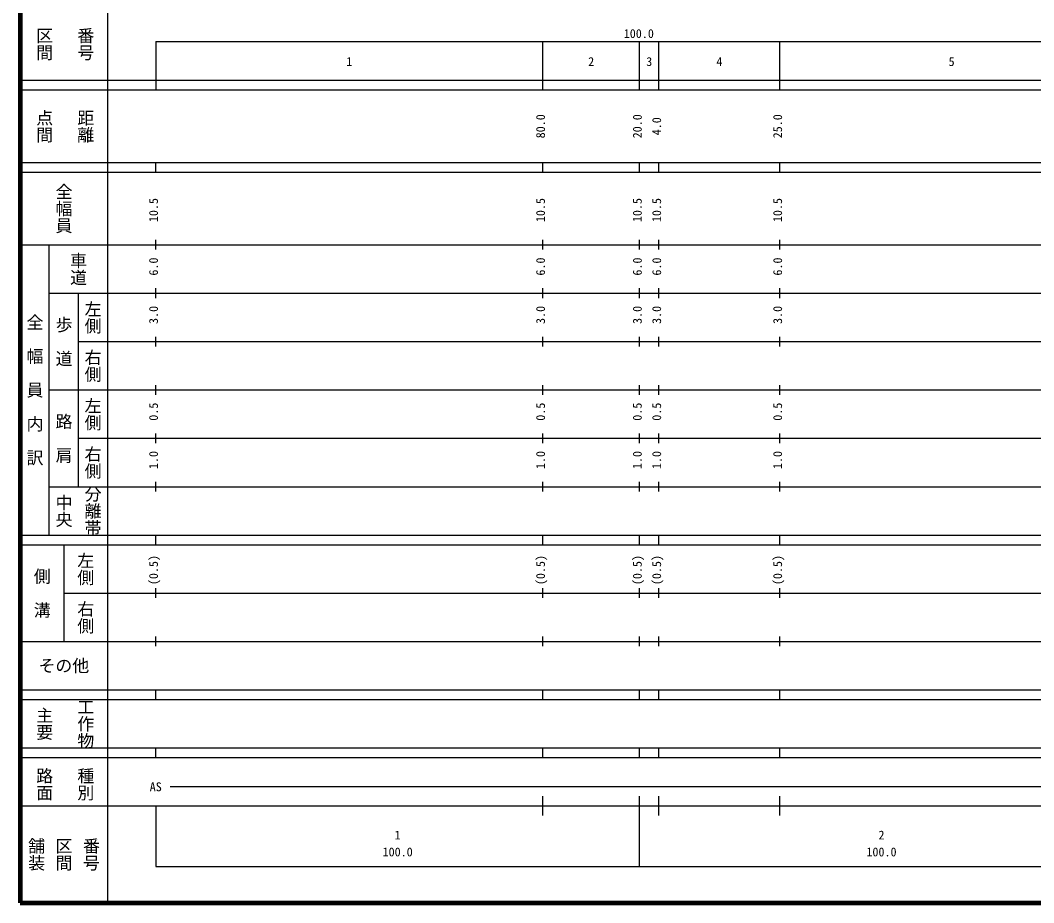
# Model space of a CAD drawing. Units: millimetres on the paper, enlarged 1000 times. Extents: x 40000 to 680000, y 20000 to 380000.
# Drawn here: x 40000 to 249470, y 20000 to 202409 of the extents above; entities that cross this region are included whole.
import ezdxf
from ezdxf.enums import TextEntityAlignment as Align

# ---------------------------------------------------------------- set-up
doc = ezdxf.new("R2010")
doc.units = ezdxf.units.MM
doc.header["$LTSCALE"] = 1000
doc.layers.add('M-TTL', color=2, linetype='Continuous', lineweight=140)
doc.layers.add('M-TTL-BAND', color=7, linetype='Continuous', lineweight=25)
doc.styles.add('@ＭＳ ゴシック', font='')
doc.styles.add('ＭＳ ゴシック', font='')
doc.styles.get('@ＭＳ ゴシック').set_extended_font_data('@MS Gothic')
doc.styles.get('ＭＳ ゴシック').set_extended_font_data('MS Gothic')

msp = doc.modelspace()

# ---------------------------------------------------------------- linework, layer by layer
at = {"layer": 'M-TTL'}
for p, q in [((40000, 380000), (40000, 20000)), ((40000, 20000), (680000, 20000))]:
    msp.add_line(p, q, dxfattribs=at)
at = {"layer": 'M-TTL-BAND'}
for p, q in [((58000, 370000), (58000, 20000)), ((68000, 198000), (579000, 198000)), ((68000, 198000), (68000, 188000)), ((148000, 188000), (148000, 198000)), ((168000, 188000), (168000, 198000)), ((172000, 188000), (172000, 198000)), ((197000, 188000), (197000, 198000)), ((40000, 190000), (579000, 190000)), ((40000, 188000), (579000, 188000)), ((40000, 173000), (579000, 173000)), ((68000, 171000), (68000, 173000)), ((148000, 171000), (148000, 173000)), ((168000, 171000), (168000, 173000)), ((172000, 171000), (172000, 173000)), ((197000, 171000), (197000, 173000)), ((40000, 171000), (579000, 171000)), ((40000, 156000), (579000, 156000)), ((46000, 96000), (46000, 156000)), ((68000, 155000), (68000, 157000)), ((148000, 155000), (148000, 157000)), ((168000, 155000), (168000, 157000)), ((172000, 155000), (172000, 157000)), ((197000, 155000), (197000, 157000)), ((68000, 145000), (68000, 147000)), ((148000, 145000), (148000, 147000)), ((168000, 145000), (168000, 147000)), ((172000, 145000), (172000, 147000)), ((197000, 145000), (197000, 147000)), ((46000, 146000), (579000, 146000)), ((52000, 146000), (52000, 106000)), ((68000, 135000), (68000, 137000)), ((148000, 135000), (148000, 137000)), ((168000, 135000), (168000, 137000)), ((172000, 135000), (172000, 137000)), ((197000, 135000), (197000, 137000)), ((52000, 136000), (579000, 136000)), ((46000, 126000), (579000, 126000)), ((68000, 125000), (68000, 127000)), ((148000, 125000), (148000, 127000)), ((168000, 125000), (168000, 127000)), ((172000, 125000), (172000, 127000)), ((197000, 125000), (197000, 127000)), ((52000, 116000), (579000, 116000)), ((68000, 115000), (68000, 117000)), ((148000, 115000), (148000, 117000)), ((168000, 115000), (168000, 117000)), ((172000, 115000), (172000, 117000)), ((197000, 115000), (197000, 117000)), ((68000, 105000), (68000, 107000)), ((148000, 105000), (148000, 107000)), ((168000, 105000), (168000, 107000)), ((172000, 105000), (172000, 107000)), ((197000, 105000), (197000, 107000)), ((46000, 106000), (579000, 106000)), ((40000, 96000), (579000, 96000)), ((68000, 94000), (68000, 96000)), ((148000, 94000), (148000, 96000)), ((168000, 94000), (168000, 96000)), ((172000, 94000), (172000, 96000)), ((197000, 94000), (197000, 96000)), ((40000, 94000), (579000, 94000)), ((49000, 94000), (49000, 74000)), ((49000, 84000), (579000, 84000)), ((68000, 83000), (68000, 85000)), ((148000, 83000), (148000, 85000)), ((168000, 83000), (168000, 85000)), ((172000, 83000), (172000, 85000)), ((197000, 83000), (197000, 85000)), ((40000, 74000), (579000, 74000)), ((68000, 73000), (68000, 75000)), ((148000, 73000), (148000, 75000)), ((168000, 73000), (168000, 75000)), ((172000, 73000), (172000, 75000)), ((197000, 73000), (197000, 75000)), ((40000, 64000), (579000, 64000)), ((68000, 62000), (68000, 64000)), ((148000, 62000), (148000, 64000)), ((168000, 62000), (168000, 64000)), ((172000, 62000), (172000, 64000)), ((197000, 62000), (197000, 64000)), ((40000, 62000), (579000, 62000)), ((40000, 52000), (579000, 52000)), ((68000, 50000), (68000, 52000)), ((148000, 50000), (148000, 52000)), ((168000, 50000), (168000, 52000)), ((172000, 50000), (172000, 52000)), ((197000, 50000), (197000, 52000)), ((40000, 50000), (579000, 50000)), ((71000, 44000), (546000, 44000)), ((148000, 38000), (148000, 42000)), ((168000, 27500), (168000, 42000)), ((172000, 38000), (172000, 42000)), ((197000, 38000), (197000, 42000)), ((40000, 40000), (579000, 40000)), ((68000, 40000), (68000, 27500)), ((68000, 27500), (579000, 27500))]:
    msp.add_line(p, q, dxfattribs=at)

# ---------------------------------------------------------------- texts
at = {"layer": 'M-TTL-BAND', "style": '@ＭＳ ゴシック'}
for s, p in [('区間', (45000, 197500)), ('番号', (53500, 197500)), ('点間', (45000, 180500)), ('距離', (53500, 180500)), ('全幅員', (49000, 163500)), ('車道', (52000, 151000)), ('左側', (55000, 141000)), ('全\u3000幅\u3000員\u3000内\u3000訳', (43000, 126000)), ('歩\u3000道', (49000, 136000)), ('右側', (55000, 131000)), ('左側', (55000, 121000)), ('路\u3000肩', (49000, 116000)), ('右側', (55000, 111000)), ('分離帯', (55000, 101000)), ('中央', (49000, 101000)), ('左側', (53500, 89000)), ('側\u3000溝', (44500, 84000)), ('右側', (53500, 79000)), ('工作物', (53500, 57000)), ('主要', (45000, 57000)), ('路面', (45000, 44500)), ('種別', (53500, 44500)), ('舗装', (43333, 30000)), ('区間', (49000, 30000)), ('番号', (54667, 30000))]:
    msp.add_text(s, height=2566, rotation=270, dxfattribs=at).set_placement(p, align=Align.MIDDLE_CENTER)
at = {"layer": 'M-TTL-BAND', "style": 'ＭＳ ゴシック'}
for s, p in [('100.0', (167844, 198195)), ('1', (108000, 192405)), ('2', (158000, 192405)), ('3', (170000, 192405)), ('4', (184500, 192405)), ('5', (232500, 192405)), ('AS', (68000, 42500)), ('1', (118000, 32523)), ('2', (218000, 32523)), ('100.0', (118000, 29033)), ('100.0', (218000, 29033))]:
    msp.add_text(s, height=1833, dxfattribs=at).set_placement(p, align=Align.BOTTOM_CENTER)
for s, p in [('80.0', (149000, 180500)), ('20.0', (169000, 180500)), ('25.0', (198000, 180500)), ('4.0', (173000, 180500)), ('10.5', (69000, 163174)), ('10.5', (149000, 163174)), ('10.5', (169000, 163174)), ('10.5', (173000, 163174)), ('10.5', (198000, 163174)), ('6.0', (69000, 151500)), ('6.0', (149000, 151500)), ('6.0', (169000, 151500)), ('6.0', (173000, 151500)), ('6.0', (198000, 151500)), ('3.0', (69000, 141500)), ('3.0', (149000, 141500)), ('3.0', (169000, 141500)), ('3.0', (173000, 141500)), ('3.0', (198000, 141500)), ('0.5', (69000, 121500)), ('0.5', (149000, 121500)), ('0.5', (169000, 121500)), ('0.5', (173000, 121500)), ('0.5', (198000, 121500)), ('1.0', (69000, 111500)), ('1.0', (149000, 111500)), ('1.0', (169000, 111500)), ('1.0', (173000, 111500)), ('1.0', (198000, 111500)), ('(0.5)', (69000, 88764)), ('(0.5)', (149000, 88764)), ('(0.5)', (169000, 88764)), ('(0.5)', (173000, 88764)), ('(0.5)', (198000, 88764))]:
    msp.add_text(s, height=1833, rotation=90, dxfattribs=at).set_placement(p, align=Align.BOTTOM_CENTER)
msp.add_text('その他', height=2566, dxfattribs=at).set_placement((49000, 69000), align=Align.MIDDLE_CENTER)

doc.saveas('drawing.dxf')
